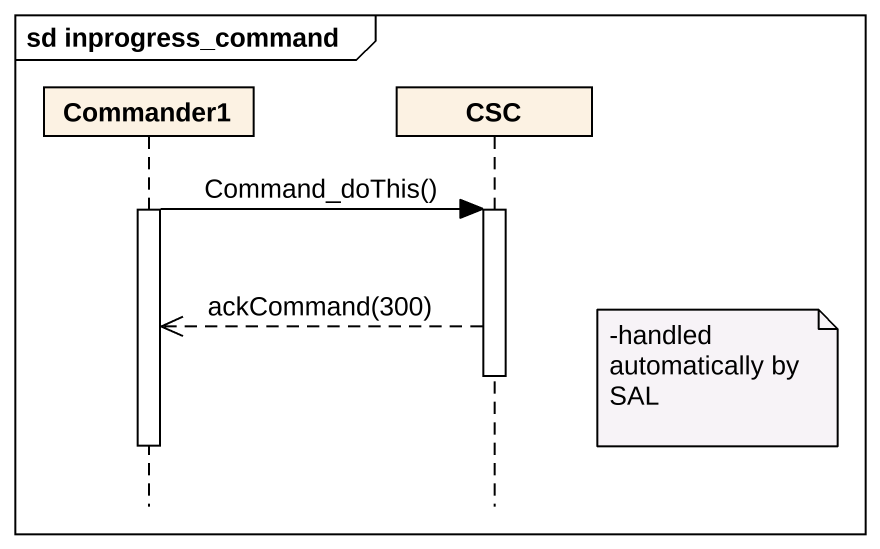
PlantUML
@startuml
mainframe sd inprogress_command
hide footbox
participant Commander1
participant CSC

activate Commander1
Commander1 -> CSC : Command_doThis()
activate CSC
CSC -->> Commander1 : ackCommand(300)
note right of CSC : -handled automatically by SAL
deactivate CSC
deactivate Commander1
@enduml
